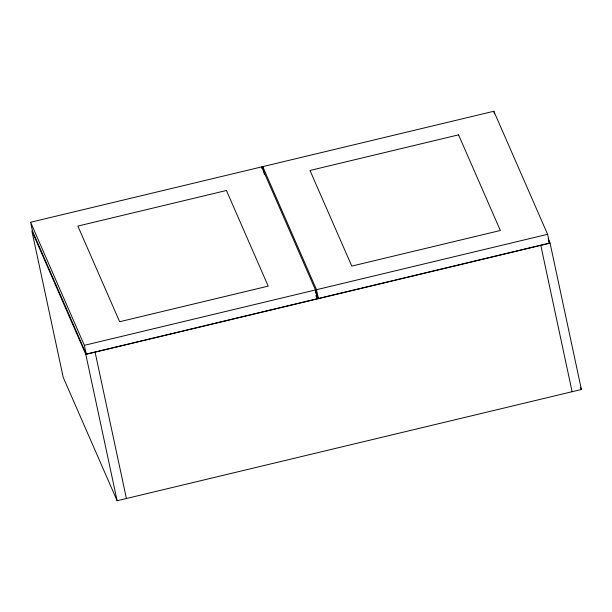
<?xml version="1.0" encoding="UTF-8"?>
<svg xmlns="http://www.w3.org/2000/svg" width="612" height="612" viewBox="0 0 612 612"><rect width="100%" height="100%" fill="white"/><g stroke="black" fill="none" stroke-linecap="round" stroke-linejoin="round"><path stroke-width="0.92" d="M30.6 222.263L261.707 166.885L315.471 289.95L317.353 298.725L86.246 354.111L32.482 231.045L30.6 222.263L84.364 345.329L86.246 354.111M264.43 174.535L262.739 166.632L493.838 111.254L547.61 234.32L549.484 243.102L318.385 298.48L315.333 291.496M84.364 345.329L315.471 289.95M262.739 166.632L316.503 289.698L547.61 234.32M315.662 295.91L317.521 295.466M85.802 354.402L550.073 243.148L581.4 389.492L117.129 500.746L63.212 377.336L31.885 230.992L85.802 354.402L117.129 500.746M548.161 238.772L550.073 243.148M548.727 241.358L549.484 243.102M580.635 387.74L581.4 389.492M316.588 296.981L317.353 298.725M540.794 245.374L572.113 391.718M493.838 111.254L494.404 113.886M316.503 289.698L318.385 298.48M261.707 166.885L262.081 168.637M95.09 352.175L126.416 498.52M226.425 190.485L77.862 226.08L119.646 321.728L268.209 286.125L226.425 190.485M458.564 134.854L309.993 170.457L351.778 266.098L500.348 230.495L458.564 134.854"/></g></svg>
